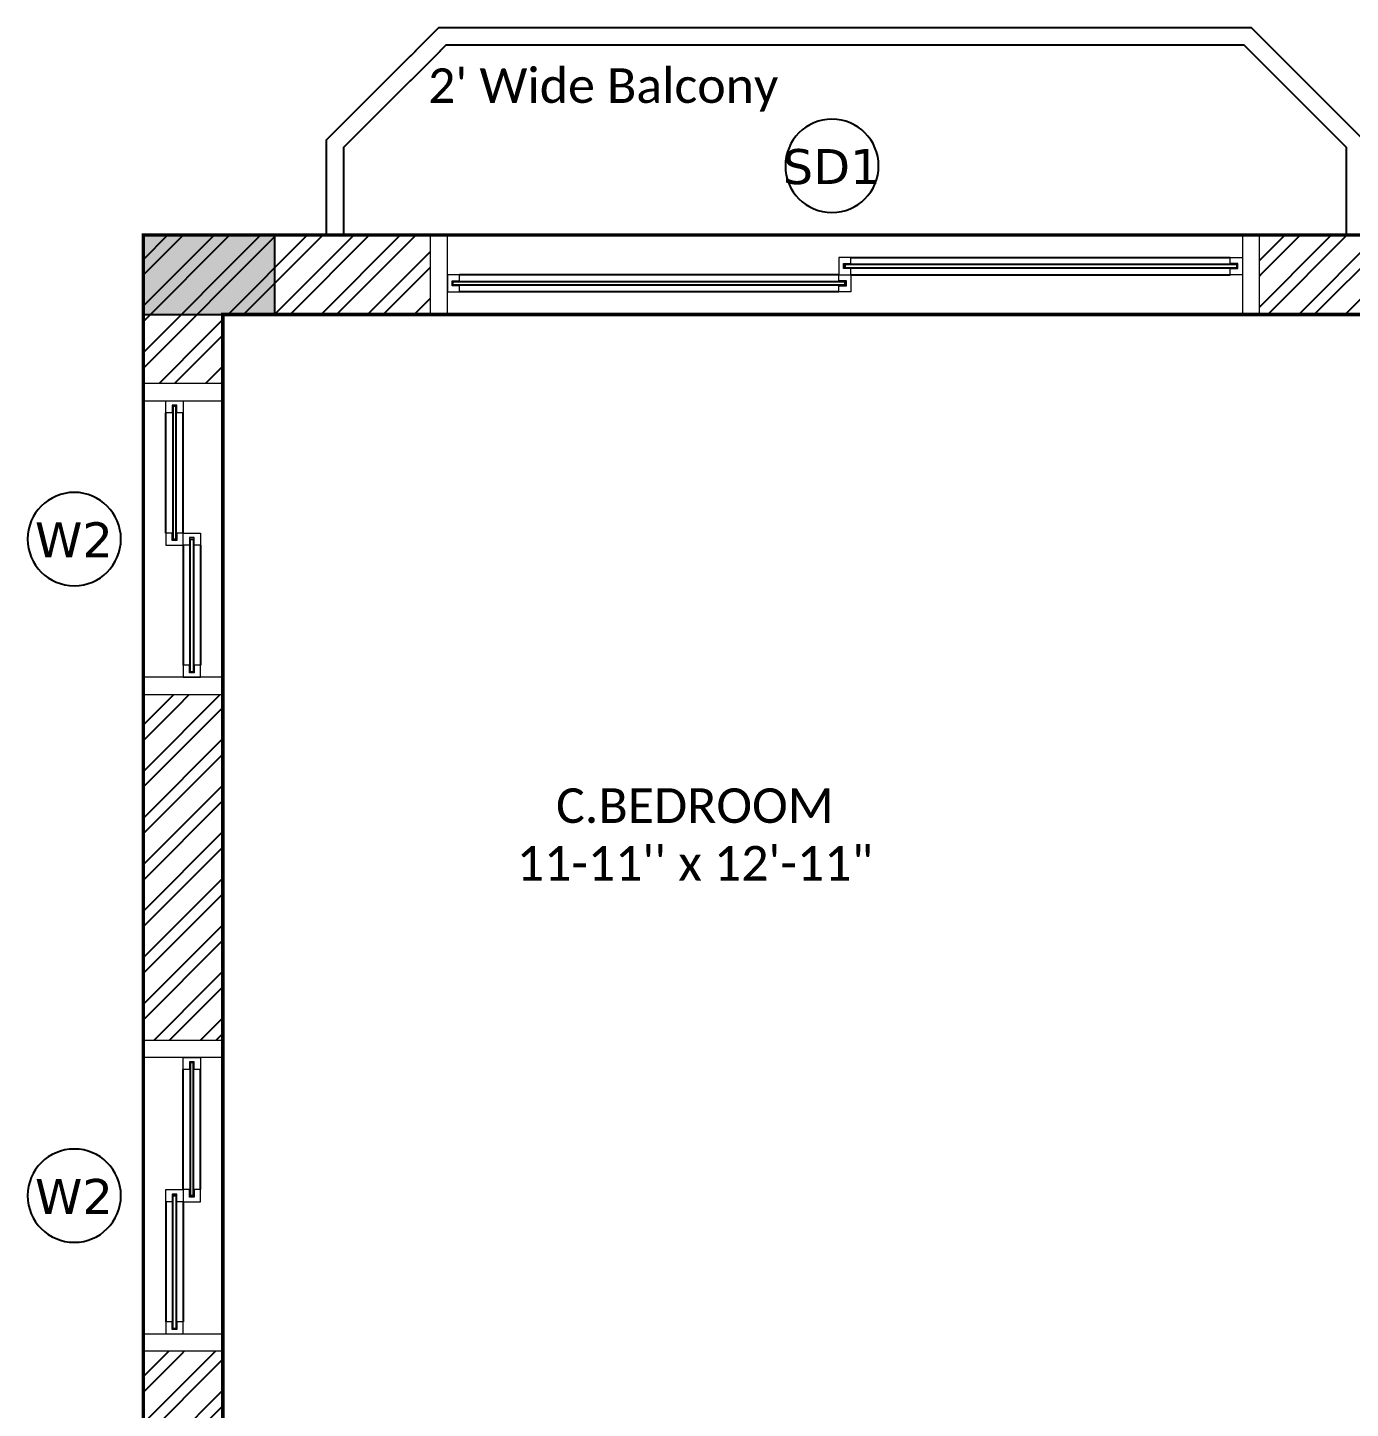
# Model space of a CAD drawing. Header units: millimetres. Extents: x -10000 to 124200, y -12045 to 23620.
# Drawn here: x 100315 to 104143, y 8959 to 12955 of the extents above; entities that cross this region are included whole.
import ezdxf
from ezdxf.enums import TextEntityAlignment as Align

# ---------------------------------------------------------------- set-up
doc = ezdxf.new("R2010")
doc.units = ezdxf.units.MM
doc.header["$LTSCALE"] = 150
doc.set_wipeout_variables(frame=1)
for name, color, linetype in [('ad-Column', 3, 'Continuous'), ('ad-Column Hatch', 125, 'Continuous'), ('ad-Railing', 6, 'Continuous'), ('ad-Text main', 7, 'Continuous'), ('ad-Text Main_Door&window Label', 7, 'Continuous'), ('ad-Wall', 240, 'Continuous'), ('ad-Wall hatch', 8, 'Continuous')]:
    doc.layers.add(name, color=color, linetype=linetype)
doc.layers.add('ad-Elevation 10', color=8, linetype='Continuous', lineweight=0)
doc.layers.add('ad-Framing', color=30, linetype='Continuous', lineweight=35, true_color=0xff7f00)
doc.layers.add('ad-Glass Sectionline', color=140, linetype='Continuous', true_color=0x00bfff)
doc.styles.add('6 U T S R N_Typical Floor Plan$0$3BHK-E(NB)$0$grid_text', font='verdana.ttf', dxfattribs={"width": 0.9})
doc.styles.get("Standard").update_dxf_attribs({"font": 'calibril.ttf'})

# ---------------------------------------------------------------- blocks, each defined once
blk = doc.blocks.new('6 U T S R N_Typical Floor Plan$0$ad_Window Tag')
blk.add_circle((0, 0), 150)
at = {"style": '6 U T S R N_Typical Floor Plan$0$3BHK-E(NB)$0$grid_text', "width": 0.9}
blk.add_attdef('D1', text='', height=125, dxfattribs=at).set_placement((0, 0), align=Align.MIDDLE_CENTER)
blk = doc.blocks.new('zw$C7D6')
at = {"layer": 'ad-Text Main_Door&window Label'}
ref = blk.add_blockref('6 U T S R N_Typical Floor Plan$0$ad_Window Tag', (-200, 11475), dxfattribs=dict(at, xscale=-0.9, yscale=0.9, zscale=0.9))
ref.add_attrib('D1', 'W2', dxfattribs={"height": 101.25, "rotation": 1800, "style": '6 U T S R N_Typical Floor Plan$0$3BHK-E(NB)$0$grid_text'}).set_placement((-201, 11472.9), align=Align.MIDDLE_CENTER)
ref = blk.add_blockref('6 U T S R N_Typical Floor Plan$0$ad_Window Tag', (-200, 9575), dxfattribs=dict(at, xscale=-0.9, yscale=0.9, zscale=0.9))
ref.add_attrib('D1', 'W2', dxfattribs={"height": 101.25, "rotation": 1800, "style": '6 U T S R N_Typical Floor Plan$0$3BHK-E(NB)$0$grid_text'}).set_placement((-201, 9572.9), align=Align.MIDDLE_CENTER)
at = {"layer": 'ad-Text main', "char_height": 100, "attachment_point": 5, "bg_fill": 2}
for s, insert, width in [("\\pxqd;2' Wide Balcony", (1942.4, 12774.5), 2237.11), ('C.BEDROOM\\P11-11\'\' x 12\'-11"', (1595.9, 10620.3), 1050.852)]:
    blk.add_mtext(s, dxfattribs=dict(at, insert=insert, width=width))
at = {"layer": 'ad-Text Main_Door&window Label'}
ref = blk.add_blockref('6 U T S R N_Typical Floor Plan$0$ad_Window Tag', (1992.5, 12555), dxfattribs=dict(at, xscale=-0.9, yscale=0.9, zscale=0.9))
ref.add_attrib('D1', 'SD1', dxfattribs={"height": 101.25, "rotation": 1800, "style": '6 U T S R N_Typical Floor Plan$0$3BHK-E(NB)$0$grid_text'}).set_placement((1991.5, 12552.9), align=Align.MIDDLE_CENTER)
blk = doc.blocks.new('$ZCDB_AUDIT_GENERATED_C77D')
blk.add_wipeout([(0, 230), (2400, 230), (2400, 0), (0, 0)]).dxf.layer = 'ad-Elevation 10'
at = {"layer": 'ad-Elevation 10'}
for points in [[(2400, 230), (0, 230)], [(2400, 0), (0, 0)]]:
    blk.add_lwpolyline(points, dxfattribs=at)
for points in [[(50, 0), (50, 230), (0, 230), (0, 0)], [(2350, 0), (2400, 0), (2400, 230), (2350, 230)], [(1217.5, 133), (1217.5, 115), (1182.5, 115), (1182.5, 165), (1217.5, 165), (1217.5, 147), (1195.5, 147), (1195.5, 133)], [(2315, 133), (2315, 115), (2350, 115), (2350, 165), (2315, 165), (2315, 147), (2337, 147), (2337, 133)], [(85, 83), (85, 65), (50, 65), (50, 115), (85, 115), (85, 97), (63, 97), (63, 83)], [(1182.5, 83), (1182.5, 65), (1217.5, 65), (1217.5, 115), (1182.5, 115), (1182.5, 97), (1204.5, 97), (1204.5, 83)]]:
    blk.add_lwpolyline(points, close=True, dxfattribs=at)
at = {"layer": 'ad-Glass Sectionline'}
for points in [[(1217.5, 165), (2315, 165)], [(1182.5, 115), (85, 115)], [(1217.5, 115), (2315, 115)], [(1182.5, 65), (85, 65)]]:
    blk.add_lwpolyline(points, dxfattribs=at)
for points in [[(1200, 145), (2335, 145), (2335, 135), (1200, 135)], [(1200, 95), (65, 95), (65, 85), (1200, 85)]]:
    blk.add_lwpolyline(points, close=True, dxfattribs=at)
blk = doc.blocks.new('*U92')
blk.add_blockref('$ZCDB_AUDIT_GENERATED_C77D', (0, 0))
blk = doc.blocks.new('$ZCDB_AUDIT_GENERATED_C7DC')
blk.add_wipeout([(0, 230), (900, 230), (900, 0), (0, 0)]).dxf.layer = 'ad-Elevation 10'
at = {"layer": 'ad-Elevation 10'}
for points in [[(900, 230), (0, 230)], [(900, 0), (0, 0)]]:
    blk.add_lwpolyline(points, dxfattribs=at)
for points in [[(50, 0), (50, 230), (0, 230), (0, 0)], [(850, 0), (900, 0), (900, 230), (850, 230)], [(467.5, 133), (467.5, 115), (432.5, 115), (432.5, 165), (467.5, 165), (467.5, 147), (445.5, 147), (445.5, 133)], [(815, 133), (815, 115), (850, 115), (850, 165), (815, 165), (815, 147), (837, 147), (837, 133)], [(85, 83), (85, 65), (50, 65), (50, 115), (85, 115), (85, 97), (63, 97), (63, 83)], [(432.5, 83), (432.5, 65), (467.5, 65), (467.5, 115), (432.5, 115), (432.5, 97), (454.5, 97), (454.5, 83)]]:
    blk.add_lwpolyline(points, close=True, dxfattribs=at)
at = {"layer": 'ad-Glass Sectionline'}
for points in [[(467.5, 165), (815, 165)], [(432.5, 115), (85, 115)], [(467.5, 115), (815, 115)], [(432.5, 65), (85, 65)]]:
    blk.add_lwpolyline(points, dxfattribs=at)
for points in [[(450, 145), (835, 145), (835, 135), (450, 135)], [(450, 95), (65, 95), (65, 85), (450, 85)]]:
    blk.add_lwpolyline(points, close=True, dxfattribs=at)
blk = doc.blocks.new('*U93')
blk.add_blockref('$ZCDB_AUDIT_GENERATED_C7DC', (0, 0))
blk = doc.blocks.new('zw$6EBD')
at = {"layer": 'ad-Wall hatch', "transparency": 33554610}
h = blk.add_hatch(dxfattribs=at)
h.set_pattern_fill('ANSI32', color=256, scale=10, angle=1e-14)
h.paths.add_polyline_path([(230, 4280), (230, 230), (6475, 230), (6475, 4280), (3605, 4280), (3605, 4510), (6705, 4510), (6705, 230), (7405, 230), (7405, 0), (0, 0), (0, 4510), (1910, 4510), (1910, 7945), (0, 7945), (0, 12355), (10375, 12355), (10375, 9605), (10145, 9605), (10145, 12125), (5915, 12125), (5915, 7945), (3605, 7945), (3605, 8175), (5685, 8175), (5685, 12125), (230, 12125), (230, 8175), (2705, 8175), (2705, 7945), (2140, 7945), (2140, 4510), (2705, 4510), (2705, 4280)])
at = {"layer": 'ad-Railing'}
for points in [[(530, 12355), (530, 12630), (855, 12955), (3205, 12955), (3530, 12630), (3530, 12355)], [(580, 12355), (580, 12609.3), (875.7, 12905), (3184.3, 12905), (3480, 12609.3), (3480, 12355)]]:
    blk.add_lwpolyline(points, dxfattribs=at)
for name, p, rotation in [('*U92', (3230, 12355), 180), ('*U93', (0, 11925), 270)]:
    blk.add_blockref(name, p, dxfattribs=dict(rotation=rotation))
at = {"xscale": -1, "rotation": 270}
blk.add_blockref('*U93', (0, 9125), dxfattribs=at)
at = {"layer": 'ad-Wall'}
for points in [[(0, 0), (0, 4510), (1910, 4510), (1910, 7945), (0, 7945), (0, 12355), (10375, 12355)], [(10145, 12125), (5915, 12125), (5915, 7945), (3605, 7945), (3605, 8175), (5685, 8175), (5685, 12125), (230, 12125), (230, 8175), (2705, 8175), (2705, 7945), (2140, 7945), (2140, 4510), (2705, 4510), (2705, 4280)]]:
    blk.add_lwpolyline(points, dxfattribs=at)
blk = doc.blocks.new('zw$6AA0')
at = {"layer": 'ad-Column Hatch', "transparency": 33554687}
h = blk.add_hatch(color=256, dxfattribs=at)
h.dxf.hatch_style = 1
h.paths.add_polyline_path([(0, -230), (380, -230), (380, 0), (0, 0)])
at = {"layer": 'ad-Column'}
blk.add_lwpolyline([(0, -230), (380, -230), (380, 0), (0, 0)], close=True, dxfattribs=at)
blk = doc.blocks.new('1215E_Columns')
at = {"layer": 'ad-Column', "rotation": 359.9999999999994}
blk.add_blockref('zw$6AA0', (0, 12355), dxfattribs=at)
blk = doc.blocks.new('1215_East Villa')
at = {"layer": 'ad-Text main'}
blk.add_blockref('zw$C7D6', (0, 0), dxfattribs=at)
blk.add_blockref('zw$6EBD', (0, 0))
blk.add_blockref('1215E_Columns', (0, 0))
blk = doc.blocks.new('zw$6A3A')
at = {"layer": 'ad-Framing', "const_width": 10}
for points in [[(10375, 0), (10375, -4410), (8460, -4410), (8460, -7845), (10375, -7845), (10375, -12355), (0, -12355), (0, -7845), (1910, -7845), (1910, -4410), (0, -4410), (0, 0)], [(10145, -230), (10145, -4180), (8230, -4180), (8230, -8075), (10145, -8075), (10145, -12125), (230, -12125), (230, -8075), (2140, -8075), (2140, -4180), (230, -4180), (230, -230)]]:
    blk.add_lwpolyline(points, close=True, dxfattribs=at)

msp = doc.modelspace()

# ---------------------------------------------------------------- block references
msp.add_blockref('1215_East Villa', (100650, 0))

# ---------------------------------------------------------------- next in the draw order: block references
msp.add_blockref('zw$6A3A', (100650, 12355))

doc.saveas('drawing.dxf')
